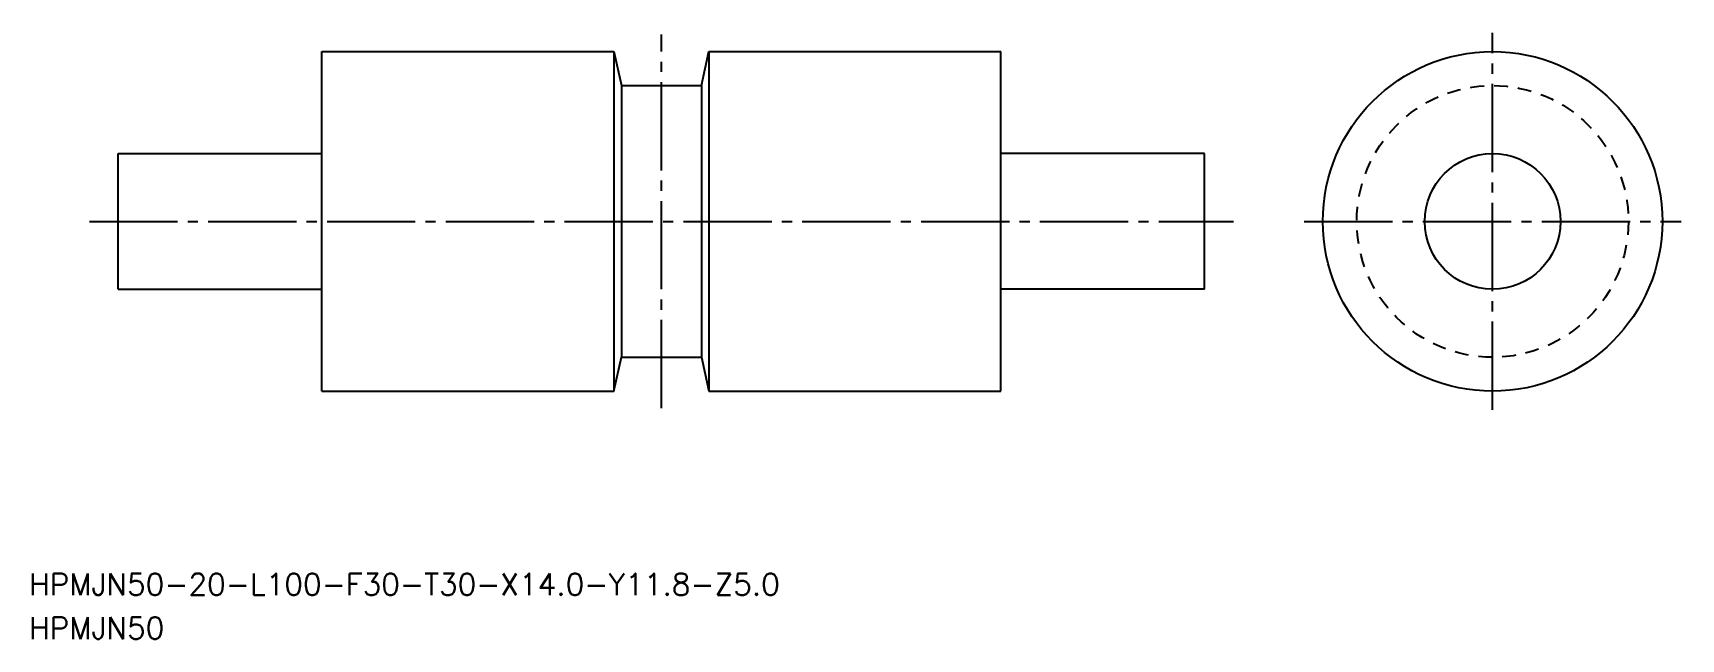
# Model space of a CAD drawing. Extents: x 65 to 308, y 140 to 229.
import ezdxf

# ---------------------------------------------------------------- set-up
doc = ezdxf.new("R2010")
doc.units = 0
doc.linetypes.add('CENTER', pattern=[17.5, 13, -1.5, 1.5, -1.5])
doc.linetypes.add('DASHED', pattern=[3.5, 2, -1.5])
doc.layers.get('0').update_dxf_attribs({"linetype": 'CONTINUOUS'})
doc.layers.add('CENTER', color=1, linetype='CENTER')
doc.styles.get("Standard").update_dxf_attribs({"font": 'txt.shx', "bigfont": '@extfont2.shx'})

msp = doc.modelspace()

# ---------------------------------------------------------------- linework, layer by layer
at = {"color": 7, "linetype": 'CONTINUOUS'}
for p, q in [((107.64, 226.08), (150.64, 226.08)), ((107.64, 176.08), (107.64, 226.08)), ((150.64, 226.08), (151.74, 221.08)), ((150.64, 226.08), (150.64, 176.08)), ((163.54, 221.08), (164.64, 226.08)), ((164.64, 226.08), (207.64, 226.08)), ((164.64, 226.08), (164.64, 176.08)), ((207.64, 176.08), (207.64, 226.08)), ((151.74, 221.08), (163.54, 221.08)), ((151.74, 221.08), (163.54, 221.08)), ((151.74, 221.08), (151.74, 181.08)), ((163.54, 221.08), (163.54, 181.08)), ((77.64, 211.08), (107.64, 211.08)), ((77.64, 191.08), (77.64, 211.08)), ((237.64, 211.08), (207.64, 211.08)), ((237.64, 191.08), (237.64, 211.08)), ((77.64, 191.08), (107.64, 191.08)), ((107.64, 176.08), (107.64, 191.08)), ((107.64, 176.08), (107.64, 191.08)), ((207.64, 176.08), (207.64, 191.08)), ((237.64, 191.08), (207.64, 191.08)), ((150.64, 176.08), (151.74, 181.08)), ((151.74, 181.08), (163.54, 181.08)), ((151.74, 181.08), (163.54, 181.08)), ((163.54, 181.08), (164.64, 176.08)), ((107.64, 176.08), (150.64, 176.08)), ((164.64, 176.08), (207.64, 176.08))]:
    msp.add_line(p, q, dxfattribs=at)
for radius in [25, 10]:
    msp.add_circle((280.05, 201.08), radius, dxfattribs=at)
at = {"color": 3, "linetype": 'DASHED'}
msp.add_circle((280.05, 201.08), 20, dxfattribs=at)
at = {"layer": 'CENTER', "color": 1, "linetype": 'CENTER'}
for p, q in [((157.64, 173.58), (157.64, 228.58)), ((280.05, 173.33), (280.05, 228.83)), ((73.39, 201.08), (241.89, 201.08)), ((252.3, 201.08), (307.8, 201.08))]:
    msp.add_line(p, q, dxfattribs=at)

# ---------------------------------------------------------------- texts
at = {"color": 7, "linetype": 'CONTINUOUS'}
for s, p in [('HPMJN50-20-L100-F30-T30-X14.0-Y11.8-Z5.0', (64.54, 146.04)), ('HPMJN50', (64.54, 139.59))]:
    msp.add_text(s, height=3.2, dxfattribs=at).set_placement(p)

doc.saveas('drawing.dxf')
